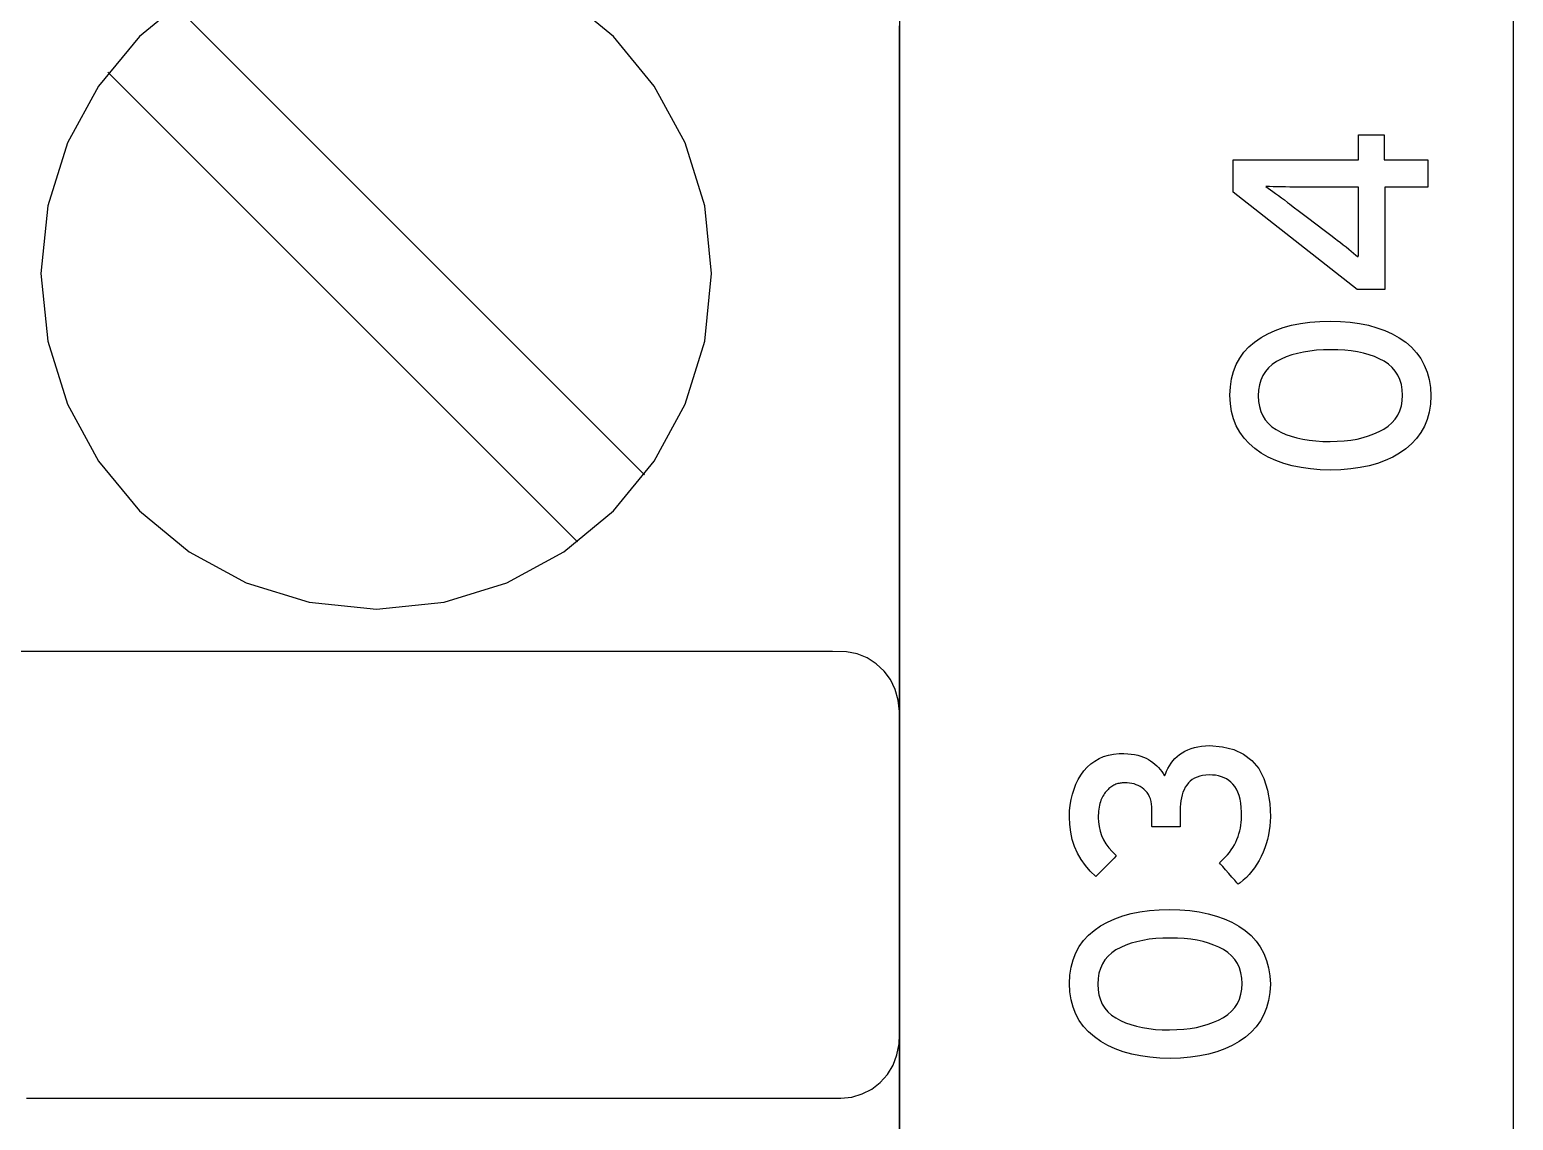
# Model space of a CAD drawing. Extents: x 1 to 47.7, y 0.2 to 35.
# Drawn here: x 35.488 to 36.228, y 3.613 to 4.157 of the extents above; entities that cross this region are included whole.
import ezdxf

# ---------------------------------------------------------------- set-up
doc = ezdxf.new("R2010")
doc.units = 0
doc.header["$MEASUREMENT"] = 0
for name, color, linetype in [('5_1___24__TARGET_LEDS___12', 7, 'CONTINUOUS'), ('6_1__EMPTY_IO_BOARD_POSITI', 7, 'CONTINUOUS'), ('6_2___8__INDEPENDENT_INPUT', 7, 'CONTINUOUS'), ('6_3___8__OPTOISO_INDEPENDE', 7, 'CONTINUOUS'), ('6_4___24__OPTOISO_INDEPEND', 7, 'CONTINUOUS'), ('6_5___8__INDEPENDENT_INPUT', 7, 'CONTINUOUS'), ('6_6___8__INDEPENDENT_INPUT', 7, 'CONTINUOUS'), ('6_7___8__OPTOISO_INDEPENDE', 7, 'CONTINUOUS'), ('6_8___8__OPTOISO_INDEPENDE', 7, 'CONTINUOUS'), ('8_0_____DWG', 7, 'CONTINUOUS')]:
    doc.layers.add(name, color=color, linetype=linetype)

msp = doc.modelspace()

# ---------------------------------------------------------------- linework, layer by layer
at = {"layer": '5_1___24__TARGET_LEDS___12'}
for points in [[(35.56775, 4.17402), (35.54295, 4.1536), (35.52249, 4.12884), (35.50703, 4.10043), (35.49726, 4.06904), (35.49386, 4.03534), (35.49726, 4.00159), (35.50703, 3.97015), (35.52249, 3.94171), (35.54295, 3.91694), (35.56775, 3.8965), (35.59619, 3.88106), (35.6276, 3.87131), (35.66131, 3.86791), (35.69499, 3.87131), (35.72636, 3.88106), (35.75474, 3.8965), (35.77946, 3.91694), (35.79986, 3.94171), (35.81526, 3.97015), (35.82499, 4.00159), (35.82838, 4.03534), (35.82499, 4.06904), (35.81526, 4.10043), (35.79986, 4.12884), (35.77946, 4.1536), (35.75474, 4.17402)], [(35.79496, 3.93491), (35.5607, 4.16918)], [(35.92211, 3.60536), (35.92211, 3.70447), (35.92211, 3.80982), (35.92211, 3.92095), (35.92211, 4.03743), (35.92211, 4.15881)], [(35.76154, 3.90149), (35.52727, 4.13576)], [(35.48669, 3.62395), (35.51642, 3.62395), (35.56819, 3.62395), (35.634, 3.62395), (35.70581, 3.62395), (35.77562, 3.62395), (35.83541, 3.62395), (35.87716, 3.62395), (35.89286, 3.62395), (35.89843, 3.62449), (35.90363, 3.62604), (35.90839, 3.62851), (35.91259, 3.6318), (35.91615, 3.6358), (35.91897, 3.64041), (35.92094, 3.64553), (35.92197, 3.65106), (35.92211, 3.65557), (35.92211, 3.66737), (35.92211, 3.68792), (35.92211, 3.71405), (35.92211, 3.74255), (35.92211, 3.77026), (35.92211, 3.794), (35.92211, 3.81057), (35.92211, 3.8168), (35.92158, 3.8225), (35.92006, 3.82784), (35.91766, 3.83272), (35.91446, 3.83703), (35.91056, 3.84068), (35.90607, 3.84357), (35.90108, 3.84559), (35.89568, 3.84666), (35.88877, 3.84679), (35.85904, 3.84679), (35.80727, 3.84679), (35.74147, 3.84679), (35.66965, 3.84679), (35.59984, 3.84679), (35.54005, 3.84679), (35.4983, 3.84679), (35.4826, 3.84679)]]:
    msp.add_lwpolyline(points, dxfattribs=at)
at = {"layer": '6_1__EMPTY_IO_BOARD_POSITI'}
msp.add_lwpolyline([(35.92218, 4.21512), (35.92218, 4.12794), (35.92218, 4.04299), (35.92218, 3.96043), (35.92218, 3.8804), (35.92218, 3.80306), (35.92218, 3.72856), (35.92218, 3.65706), (35.92218, 3.5887)], dxfattribs=at)
at = {"layer": '6_2___8__INDEPENDENT_INPUT'}
for points in [[(35.56775, 4.17402), (35.54295, 4.1536), (35.52249, 4.12884), (35.50703, 4.10043), (35.49726, 4.06904), (35.49386, 4.03534), (35.49726, 4.00159), (35.50703, 3.97015), (35.52249, 3.94171), (35.54295, 3.91694), (35.56775, 3.8965), (35.59619, 3.88106), (35.6276, 3.87131), (35.66131, 3.86791), (35.69499, 3.87131), (35.72636, 3.88106), (35.75474, 3.8965), (35.77946, 3.91694), (35.79986, 3.94171), (35.81526, 3.97015), (35.82499, 4.00159), (35.82838, 4.03534), (35.82499, 4.06904), (35.81526, 4.10043), (35.79986, 4.12884), (35.77946, 4.1536), (35.75474, 4.17402)], [(35.79496, 3.93491), (35.5607, 4.16918)], [(35.92211, 3.60536), (35.92211, 3.70447), (35.92211, 3.80982), (35.92211, 3.92095), (35.92211, 4.03743), (35.92211, 4.15881)], [(35.76154, 3.90149), (35.52727, 4.13576)], [(35.48669, 3.62395), (35.51642, 3.62395), (35.56819, 3.62395), (35.634, 3.62395), (35.70581, 3.62395), (35.77562, 3.62395), (35.83541, 3.62395), (35.87716, 3.62395), (35.89286, 3.62395), (35.89843, 3.62449), (35.90363, 3.62604), (35.90839, 3.62851), (35.91259, 3.6318), (35.91615, 3.6358), (35.91897, 3.64041), (35.92094, 3.64553), (35.92197, 3.65106), (35.92211, 3.65557), (35.92211, 3.66737), (35.92211, 3.68792), (35.92211, 3.71405), (35.92211, 3.74255), (35.92211, 3.77026), (35.92211, 3.794), (35.92211, 3.81057), (35.92211, 3.8168), (35.92158, 3.8225), (35.92006, 3.82784), (35.91766, 3.83272), (35.91446, 3.83703), (35.91056, 3.84068), (35.90607, 3.84357), (35.90108, 3.84559), (35.89568, 3.84666), (35.88877, 3.84679), (35.85904, 3.84679), (35.80727, 3.84679), (35.74147, 3.84679), (35.66965, 3.84679), (35.59984, 3.84679), (35.54005, 3.84679), (35.4983, 3.84679), (35.4826, 3.84679)]]:
    msp.add_lwpolyline(points, dxfattribs=at)
at = {"layer": '6_3___8__OPTOISO_INDEPENDE'}
for points in [[(35.56775, 4.17402), (35.54295, 4.1536), (35.52249, 4.12884), (35.50703, 4.10043), (35.49726, 4.06904), (35.49386, 4.03534), (35.49726, 4.00159), (35.50703, 3.97015), (35.52249, 3.94171), (35.54295, 3.91694), (35.56775, 3.8965), (35.59619, 3.88106), (35.6276, 3.87131), (35.66131, 3.86791), (35.69499, 3.87131), (35.72636, 3.88106), (35.75474, 3.8965), (35.77946, 3.91694), (35.79986, 3.94171), (35.81526, 3.97015), (35.82499, 4.00159), (35.82838, 4.03534), (35.82499, 4.06904), (35.81526, 4.10043), (35.79986, 4.12884), (35.77946, 4.1536), (35.75474, 4.17402)], [(35.79496, 3.93491), (35.5607, 4.16918)], [(35.92211, 3.60536), (35.92211, 3.70447), (35.92211, 3.80982), (35.92211, 3.92095), (35.92211, 4.03743), (35.92211, 4.15881)], [(35.76154, 3.90149), (35.52727, 4.13576)], [(35.48669, 3.62395), (35.51642, 3.62395), (35.56819, 3.62395), (35.634, 3.62395), (35.70581, 3.62395), (35.77562, 3.62395), (35.83541, 3.62395), (35.87716, 3.62395), (35.89286, 3.62395), (35.89843, 3.62449), (35.90363, 3.62604), (35.90839, 3.62851), (35.91259, 3.6318), (35.91615, 3.6358), (35.91897, 3.64041), (35.92094, 3.64553), (35.92197, 3.65106), (35.92211, 3.65557), (35.92211, 3.66737), (35.92211, 3.68792), (35.92211, 3.71405), (35.92211, 3.74255), (35.92211, 3.77026), (35.92211, 3.794), (35.92211, 3.81057), (35.92211, 3.8168), (35.92158, 3.8225), (35.92006, 3.82784), (35.91766, 3.83272), (35.91446, 3.83703), (35.91056, 3.84068), (35.90607, 3.84357), (35.90108, 3.84559), (35.89568, 3.84666), (35.88877, 3.84679), (35.85904, 3.84679), (35.80727, 3.84679), (35.74147, 3.84679), (35.66965, 3.84679), (35.59984, 3.84679), (35.54005, 3.84679), (35.4983, 3.84679), (35.4826, 3.84679)]]:
    msp.add_lwpolyline(points, dxfattribs=at)
at = {"layer": '6_4___24__OPTOISO_INDEPEND'}
for points in [[(35.56775, 4.17402), (35.54295, 4.1536), (35.52249, 4.12884), (35.50703, 4.10043), (35.49726, 4.06904), (35.49386, 4.03534), (35.49726, 4.00159), (35.50703, 3.97015), (35.52249, 3.94171), (35.54295, 3.91694), (35.56775, 3.8965), (35.59619, 3.88106), (35.6276, 3.87131), (35.66131, 3.86791), (35.69499, 3.87131), (35.72636, 3.88106), (35.75474, 3.8965), (35.77946, 3.91694), (35.79986, 3.94171), (35.81526, 3.97015), (35.82499, 4.00159), (35.82838, 4.03534), (35.82499, 4.06904), (35.81526, 4.10043), (35.79986, 4.12884), (35.77946, 4.1536), (35.75474, 4.17402)], [(35.79496, 3.93491), (35.5607, 4.16918)], [(35.92211, 3.60536), (35.92211, 3.70447), (35.92211, 3.80982), (35.92211, 3.92095), (35.92211, 4.03743), (35.92211, 4.15881)], [(35.76154, 3.90149), (35.52727, 4.13576)], [(35.48669, 3.62395), (35.51642, 3.62395), (35.56819, 3.62395), (35.634, 3.62395), (35.70581, 3.62395), (35.77562, 3.62395), (35.83541, 3.62395), (35.87716, 3.62395), (35.89286, 3.62395), (35.89843, 3.62449), (35.90363, 3.62604), (35.90839, 3.62851), (35.91259, 3.6318), (35.91615, 3.6358), (35.91897, 3.64041), (35.92094, 3.64553), (35.92197, 3.65106), (35.92211, 3.65557), (35.92211, 3.66737), (35.92211, 3.68792), (35.92211, 3.71405), (35.92211, 3.74255), (35.92211, 3.77026), (35.92211, 3.794), (35.92211, 3.81057), (35.92211, 3.8168), (35.92158, 3.8225), (35.92006, 3.82784), (35.91766, 3.83272), (35.91446, 3.83703), (35.91056, 3.84068), (35.90607, 3.84357), (35.90108, 3.84559), (35.89568, 3.84666), (35.88877, 3.84679), (35.85904, 3.84679), (35.80727, 3.84679), (35.74147, 3.84679), (35.66965, 3.84679), (35.59984, 3.84679), (35.54005, 3.84679), (35.4983, 3.84679), (35.4826, 3.84679)]]:
    msp.add_lwpolyline(points, dxfattribs=at)
at = {"layer": '6_5___8__INDEPENDENT_INPUT'}
for points in [[(35.56775, 4.17402), (35.54295, 4.1536), (35.52249, 4.12884), (35.50703, 4.10043), (35.49726, 4.06904), (35.49386, 4.03534), (35.49726, 4.00159), (35.50703, 3.97015), (35.52249, 3.94171), (35.54295, 3.91694), (35.56775, 3.8965), (35.59619, 3.88106), (35.6276, 3.87131), (35.66131, 3.86791), (35.69499, 3.87131), (35.72636, 3.88106), (35.75474, 3.8965), (35.77946, 3.91694), (35.79986, 3.94171), (35.81526, 3.97015), (35.82499, 4.00159), (35.82838, 4.03534), (35.82499, 4.06904), (35.81526, 4.10043), (35.79986, 4.12884), (35.77946, 4.1536), (35.75474, 4.17402)], [(35.79496, 3.93491), (35.5607, 4.16918)], [(35.92211, 3.60536), (35.92211, 3.70447), (35.92211, 3.80982), (35.92211, 3.92095), (35.92211, 4.03743), (35.92211, 4.15881)], [(35.76154, 3.90149), (35.52727, 4.13576)], [(35.48669, 3.62395), (35.51642, 3.62395), (35.56819, 3.62395), (35.634, 3.62395), (35.70581, 3.62395), (35.77562, 3.62395), (35.83541, 3.62395), (35.87716, 3.62395), (35.89286, 3.62395), (35.89843, 3.62449), (35.90363, 3.62604), (35.90839, 3.62851), (35.91259, 3.6318), (35.91615, 3.6358), (35.91897, 3.64041), (35.92094, 3.64553), (35.92197, 3.65106), (35.92211, 3.65557), (35.92211, 3.66737), (35.92211, 3.68792), (35.92211, 3.71405), (35.92211, 3.74255), (35.92211, 3.77026), (35.92211, 3.794), (35.92211, 3.81057), (35.92211, 3.8168), (35.92158, 3.8225), (35.92006, 3.82784), (35.91766, 3.83272), (35.91446, 3.83703), (35.91056, 3.84068), (35.90607, 3.84357), (35.90108, 3.84559), (35.89568, 3.84666), (35.88877, 3.84679), (35.85904, 3.84679), (35.80727, 3.84679), (35.74147, 3.84679), (35.66965, 3.84679), (35.59984, 3.84679), (35.54005, 3.84679), (35.4983, 3.84679), (35.4826, 3.84679)]]:
    msp.add_lwpolyline(points, dxfattribs=at)
at = {"layer": '6_6___8__INDEPENDENT_INPUT'}
for points in [[(35.56775, 4.17402), (35.54295, 4.1536), (35.52249, 4.12884), (35.50703, 4.10043), (35.49726, 4.06904), (35.49386, 4.03534), (35.49726, 4.00159), (35.50703, 3.97015), (35.52249, 3.94171), (35.54295, 3.91694), (35.56775, 3.8965), (35.59619, 3.88106), (35.6276, 3.87131), (35.66131, 3.86791), (35.69499, 3.87131), (35.72636, 3.88106), (35.75474, 3.8965), (35.77946, 3.91694), (35.79986, 3.94171), (35.81526, 3.97015), (35.82499, 4.00159), (35.82838, 4.03534), (35.82499, 4.06904), (35.81526, 4.10043), (35.79986, 4.12884), (35.77946, 4.1536), (35.75474, 4.17402)], [(35.79496, 3.93491), (35.5607, 4.16918)], [(35.92211, 3.60536), (35.92211, 3.70447), (35.92211, 3.80982), (35.92211, 3.92095), (35.92211, 4.03743), (35.92211, 4.15881)], [(35.76154, 3.90149), (35.52727, 4.13576)], [(35.48669, 3.62395), (35.51642, 3.62395), (35.56819, 3.62395), (35.634, 3.62395), (35.70581, 3.62395), (35.77562, 3.62395), (35.83541, 3.62395), (35.87716, 3.62395), (35.89286, 3.62395), (35.89843, 3.62449), (35.90363, 3.62604), (35.90839, 3.62851), (35.91259, 3.6318), (35.91615, 3.6358), (35.91897, 3.64041), (35.92094, 3.64553), (35.92197, 3.65106), (35.92211, 3.65557), (35.92211, 3.66737), (35.92211, 3.68792), (35.92211, 3.71405), (35.92211, 3.74255), (35.92211, 3.77026), (35.92211, 3.794), (35.92211, 3.81057), (35.92211, 3.8168), (35.92158, 3.8225), (35.92006, 3.82784), (35.91766, 3.83272), (35.91446, 3.83703), (35.91056, 3.84068), (35.90607, 3.84357), (35.90108, 3.84559), (35.89568, 3.84666), (35.88877, 3.84679), (35.85904, 3.84679), (35.80727, 3.84679), (35.74147, 3.84679), (35.66965, 3.84679), (35.59984, 3.84679), (35.54005, 3.84679), (35.4983, 3.84679), (35.4826, 3.84679)]]:
    msp.add_lwpolyline(points, dxfattribs=at)
at = {"layer": '6_7___8__OPTOISO_INDEPENDE'}
for points in [[(35.56775, 4.17402), (35.54295, 4.1536), (35.52249, 4.12884), (35.50703, 4.10043), (35.49726, 4.06904), (35.49386, 4.03534), (35.49726, 4.00159), (35.50703, 3.97015), (35.52249, 3.94171), (35.54295, 3.91694), (35.56775, 3.8965), (35.59619, 3.88106), (35.6276, 3.87131), (35.66131, 3.86791), (35.69499, 3.87131), (35.72636, 3.88106), (35.75474, 3.8965), (35.77946, 3.91694), (35.79986, 3.94171), (35.81526, 3.97015), (35.82499, 4.00159), (35.82838, 4.03534), (35.82499, 4.06904), (35.81526, 4.10043), (35.79986, 4.12884), (35.77946, 4.1536), (35.75474, 4.17402)], [(35.79496, 3.93491), (35.5607, 4.16918)], [(35.92211, 3.60536), (35.92211, 3.70447), (35.92211, 3.80982), (35.92211, 3.92095), (35.92211, 4.03743), (35.92211, 4.15881)], [(35.76154, 3.90149), (35.52727, 4.13576)], [(35.48669, 3.62395), (35.51642, 3.62395), (35.56819, 3.62395), (35.634, 3.62395), (35.70581, 3.62395), (35.77562, 3.62395), (35.83541, 3.62395), (35.87716, 3.62395), (35.89286, 3.62395), (35.89843, 3.62449), (35.90363, 3.62604), (35.90839, 3.62851), (35.91259, 3.6318), (35.91615, 3.6358), (35.91897, 3.64041), (35.92094, 3.64553), (35.92197, 3.65106), (35.92211, 3.65557), (35.92211, 3.66737), (35.92211, 3.68792), (35.92211, 3.71405), (35.92211, 3.74255), (35.92211, 3.77026), (35.92211, 3.794), (35.92211, 3.81057), (35.92211, 3.8168), (35.92158, 3.8225), (35.92006, 3.82784), (35.91766, 3.83272), (35.91446, 3.83703), (35.91056, 3.84068), (35.90607, 3.84357), (35.90108, 3.84559), (35.89568, 3.84666), (35.88877, 3.84679), (35.85904, 3.84679), (35.80727, 3.84679), (35.74147, 3.84679), (35.66965, 3.84679), (35.59984, 3.84679), (35.54005, 3.84679), (35.4983, 3.84679), (35.4826, 3.84679)]]:
    msp.add_lwpolyline(points, dxfattribs=at)
at = {"layer": '6_8___8__OPTOISO_INDEPENDE'}
for points in [[(35.56775, 4.17402), (35.54295, 4.1536), (35.52249, 4.12884), (35.50703, 4.10043), (35.49726, 4.06904), (35.49386, 4.03534), (35.49726, 4.00159), (35.50703, 3.97015), (35.52249, 3.94171), (35.54295, 3.91694), (35.56775, 3.8965), (35.59619, 3.88106), (35.6276, 3.87131), (35.66131, 3.86791), (35.69499, 3.87131), (35.72636, 3.88106), (35.75474, 3.8965), (35.77946, 3.91694), (35.79986, 3.94171), (35.81526, 3.97015), (35.82499, 4.00159), (35.82838, 4.03534), (35.82499, 4.06904), (35.81526, 4.10043), (35.79986, 4.12884), (35.77946, 4.1536), (35.75474, 4.17402)], [(35.79496, 3.93491), (35.5607, 4.16918)], [(35.92211, 3.60536), (35.92211, 3.70447), (35.92211, 3.80982), (35.92211, 3.92095), (35.92211, 4.03743), (35.92211, 4.15881)], [(35.76154, 3.90149), (35.52727, 4.13576)], [(35.48669, 3.62395), (35.51642, 3.62395), (35.56819, 3.62395), (35.634, 3.62395), (35.70581, 3.62395), (35.77562, 3.62395), (35.83541, 3.62395), (35.87716, 3.62395), (35.89286, 3.62395), (35.89843, 3.62449), (35.90363, 3.62604), (35.90839, 3.62851), (35.91259, 3.6318), (35.91615, 3.6358), (35.91897, 3.64041), (35.92094, 3.64553), (35.92197, 3.65106), (35.92211, 3.65557), (35.92211, 3.66737), (35.92211, 3.68792), (35.92211, 3.71405), (35.92211, 3.74255), (35.92211, 3.77026), (35.92211, 3.794), (35.92211, 3.81057), (35.92211, 3.8168), (35.92158, 3.8225), (35.92006, 3.82784), (35.91766, 3.83272), (35.91446, 3.83703), (35.91056, 3.84068), (35.90607, 3.84357), (35.90108, 3.84559), (35.89568, 3.84666), (35.88877, 3.84679), (35.85904, 3.84679), (35.80727, 3.84679), (35.74147, 3.84679), (35.66965, 3.84679), (35.59984, 3.84679), (35.54005, 3.84679), (35.4983, 3.84679), (35.4826, 3.84679)]]:
    msp.add_lwpolyline(points, dxfattribs=at)
at = {"layer": '8_0_____DWG'}
for points in [[(36.22843, 4.21134), (36.22843, 4.15044), (36.22843, 4.09048), (36.22843, 4.03147), (36.22843, 3.97343), (36.22843, 3.91636), (36.22843, 3.86029), (36.22843, 3.80521), (36.22843, 3.75115), (36.22843, 3.69811), (36.22843, 3.64611), (36.22843, 3.59516)], [(36.16393, 4.09205), (36.18576, 4.09205), (36.18576, 4.07836), (36.1644, 4.07836), (36.1644, 4.02738), (36.1505, 4.02738), (36.08858, 4.0759), (36.08858, 4.09205), (36.15111, 4.09205), (36.15111, 4.10452), (36.16393, 4.10452), (36.16393, 4.09205)]]:
    msp.add_lwpolyline(points, dxfattribs=at)
for points in [[(36.10494, 4.07875), (36.10607, 4.07796), (36.10726, 4.07711), (36.10852, 4.0762), (36.10984, 4.07524), (36.11123, 4.07422), (36.11269, 4.07314), (36.1142, 4.07201), (36.11578, 4.07081), (36.1168, 4.07005), (36.11866, 4.06863), (36.1218, 4.06625), (36.12572, 4.06328), (36.12995, 4.06008), (36.134, 4.057), (36.13741, 4.05442), (36.13969, 4.05269), (36.1406, 4.052), (36.14213, 4.05083), (36.14358, 4.04969), (36.14497, 4.04859), (36.1463, 4.04752), (36.14756, 4.04648), (36.14876, 4.04547), (36.14989, 4.0445), (36.15095, 4.04356), (36.15124, 4.0444), (36.15124, 4.04601), (36.15123, 4.04768), (36.15122, 4.04941), (36.1512, 4.05121), (36.15118, 4.05307), (36.15116, 4.055), (36.15113, 4.057), (36.15111, 4.05853), (36.15111, 4.05971), (36.15111, 4.06205), (36.15111, 4.06517), (36.15111, 4.06866), (36.15111, 4.07212), (36.15111, 4.07515), (36.15111, 4.07736), (36.15111, 4.07834), (36.15029, 4.07836), (36.14758, 4.07836), (36.14354, 4.07836), (36.13872, 4.07836), (36.1337, 4.07836), (36.12905, 4.07836), (36.12533, 4.07836), (36.12311, 4.07836), (36.12169, 4.07837), (36.1193, 4.07841), (36.11699, 4.07845), (36.11477, 4.07849), (36.11264, 4.07854), (36.11059, 4.07859), (36.10862, 4.07864), (36.10674, 4.07869)], [(36.137, 4.01156), (36.14215, 4.01143), (36.14706, 4.01104), (36.15173, 4.01039), (36.15616, 4.00947), (36.16035, 4.0083), (36.1643, 4.00687), (36.16802, 4.00518), (36.1715, 4.00323), (36.17473, 4.00101), (36.17761, 3.99854), (36.18012, 3.99582), (36.18225, 3.99285), (36.18401, 3.98963), (36.1854, 3.98617), (36.18642, 3.98246), (36.18706, 3.9785), (36.18732, 3.9743), (36.18706, 3.97014), (36.18642, 3.96622), (36.18542, 3.96254), (36.18404, 3.95911), (36.1823, 3.95593), (36.18019, 3.95299), (36.1777, 3.95029), (36.17485, 3.94783), (36.17167, 3.94562), (36.16824, 3.94367), (36.16457, 3.94198), (36.16065, 3.94055), (36.15647, 3.93938), (36.15205, 3.93847), (36.14737, 3.93782), (36.14245, 3.93743), (36.13727, 3.9373), (36.13211, 3.93743), (36.12719, 3.93783), (36.12251, 3.93849), (36.11807, 3.93941), (36.11387, 3.9406), (36.10991, 3.94205), (36.10619, 3.94377), (36.10271, 3.94574), (36.09947, 3.94798), (36.09658, 3.95046), (36.09408, 3.95319), (36.09195, 3.95615), (36.0902, 3.95935), (36.08884, 3.96279), (36.08785, 3.96647), (36.08725, 3.97039), (36.08702, 3.97456), (36.08727, 3.97876), (36.08789, 3.98271), (36.08888, 3.98641), (36.09023, 3.98986), (36.09196, 3.99306), (36.09406, 3.99601), (36.09653, 3.99871), (36.09937, 4.00115), (36.10255, 4.00334), (36.10599, 4.00526), (36.10968, 4.00693), (36.11361, 4.00835), (36.1178, 4.0095), (36.12222, 4.0104), (36.1269, 4.01104), (36.13183, 4.01143)], [(36.13727, 3.99731), (36.13366, 3.99724), (36.13019, 3.99702), (36.12688, 3.99666), (36.12372, 3.99615), (36.12071, 3.9955), (36.11785, 3.99469), (36.11515, 3.99375), (36.1126, 3.99265), (36.11023, 3.99139), (36.10812, 3.98993), (36.10629, 3.98828), (36.10474, 3.98643), (36.10346, 3.98439), (36.10246, 3.98216), (36.10174, 3.97973), (36.1013, 3.97711), (36.10113, 3.9743), (36.10129, 3.97153), (36.10173, 3.96895), (36.10245, 3.96656), (36.10343, 3.96436), (36.10469, 3.96234), (36.10622, 3.96052), (36.10803, 3.95889), (36.11011, 3.95745), (36.11244, 3.95618), (36.11493, 3.95506), (36.1176, 3.9541), (36.12042, 3.95329), (36.12341, 3.95263), (36.12657, 3.95213), (36.12988, 3.95178), (36.13336, 3.95158), (36.137, 3.95154), (36.1406, 3.95161), (36.14405, 3.95184), (36.14733, 3.95222), (36.15046, 3.95276), (36.15344, 3.95344), (36.15626, 3.95428), (36.15892, 3.95528), (36.16143, 3.95643), (36.16382, 3.95772), (36.16599, 3.95917), (36.16788, 3.96081), (36.16949, 3.96264), (36.17081, 3.96465), (36.17184, 3.96685), (36.17259, 3.96923), (36.17305, 3.9718), (36.17322, 3.97456), (36.17305, 3.97737), (36.17259, 3.97998), (36.17186, 3.9824), (36.17084, 3.98462), (36.16954, 3.98665), (36.16796, 3.98848), (36.16609, 3.99011), (36.16394, 3.99154), (36.16158, 3.99277), (36.1591, 3.99384), (36.15647, 3.99476), (36.15367, 3.99554), (36.15071, 3.99618), (36.14759, 3.99668), (36.14431, 3.99703), (36.14087, 3.99724)], [(36.07685, 3.79982), (36.08329, 3.79926), (36.08897, 3.79783), (36.09388, 3.79553), (36.09803, 3.79236), (36.10141, 3.78832), (36.10402, 3.7834), (36.10587, 3.77761), (36.10695, 3.77095), (36.10727, 3.76421), (36.10716, 3.76193), (36.10695, 3.75967), (36.10664, 3.75743), (36.10623, 3.75523), (36.10572, 3.75304), (36.10511, 3.75089), (36.1044, 3.74875), (36.10359, 3.74665), (36.10267, 3.74456), (36.10164, 3.74255), (36.10052, 3.74065), (36.09933, 3.73884), (36.09805, 3.73713), (36.09669, 3.73553), (36.09525, 3.73403), (36.09372, 3.73263), (36.09211, 3.73133), (36.0911, 3.7307), (36.0905, 3.73138), (36.08942, 3.73262), (36.08802, 3.73423), (36.08645, 3.73602), (36.08489, 3.73782), (36.08348, 3.73943), (36.0824, 3.74066), (36.08181, 3.74134), (36.08245, 3.74201), (36.08364, 3.74309), (36.08475, 3.74421), (36.08579, 3.74536), (36.08676, 3.74655), (36.08766, 3.74778), (36.08849, 3.74904), (36.08925, 3.75034), (36.08993, 3.75167), (36.09055, 3.75306), (36.09109, 3.75446), (36.09156, 3.75586), (36.09196, 3.75727), (36.09229, 3.75868), (36.09255, 3.76009), (36.09273, 3.76151), (36.09285, 3.76293), (36.09289, 3.76435), (36.09286, 3.76668), (36.09271, 3.76901), (36.09245, 3.77117), (36.09208, 3.77316), (36.09159, 3.77498), (36.091, 3.77664), (36.0903, 3.77812), (36.08948, 3.77945), (36.08856, 3.7806), (36.08757, 3.78158), (36.08651, 3.78244), (36.08535, 3.78319), (36.08411, 3.78381), (36.08278, 3.78432), (36.08137, 3.78472), (36.07987, 3.78499), (36.07828, 3.78515), (36.07661, 3.78519), (36.07497, 3.78509), (36.07343, 3.78487), (36.07199, 3.78454), (36.07065, 3.7841), (36.06942, 3.78354), (36.06828, 3.78286), (36.06724, 3.78208), (36.06631, 3.78118), (36.06548, 3.78015), (36.06477, 3.77903), (36.06415, 3.77782), (36.06361, 3.77655), (36.06316, 3.7752), (36.0628, 3.77378), (36.06253, 3.77228), (36.06235, 3.77071), (36.06226, 3.76907), (36.06224, 3.76803), (36.06224, 3.76748), (36.06224, 3.76647), (36.06224, 3.76516), (36.06224, 3.76369), (36.06224, 3.76223), (36.06224, 3.76091), (36.06224, 3.7599), (36.06224, 3.75935), (36.06207, 3.75929), (36.06107, 3.75929), (36.05937, 3.75929), (36.05721, 3.75929), (36.05485, 3.75929), (36.05252, 3.75929), (36.05047, 3.75929), (36.04894, 3.75929), (36.04818, 3.75929), (36.04814, 3.75945), (36.04814, 3.76014), (36.04814, 3.76124), (36.04814, 3.7626), (36.04814, 3.76406), (36.04814, 3.76548), (36.04814, 3.7667), (36.04814, 3.76759), (36.04814, 3.76798), (36.0481, 3.76925), (36.04796, 3.77065), (36.04772, 3.77197), (36.04738, 3.77319), (36.04693, 3.77434), (36.04638, 3.77539), (36.04573, 3.77636), (36.04498, 3.77725), (36.04412, 3.77805), (36.04324, 3.77874), (36.04231, 3.77934), (36.04134, 3.77987), (36.04032, 3.78031), (36.03927, 3.78067), (36.03817, 3.78094), (36.03702, 3.78114), (36.03583, 3.78125), (36.03471, 3.78128), (36.03423, 3.78127), (36.03374, 3.78124), (36.03324, 3.78119), (36.03274, 3.78113), (36.03223, 3.78105), (36.03172, 3.78096), (36.03119, 3.78085), (36.03066, 3.78072), (36.03012, 3.78055), (36.02959, 3.78032), (36.02907, 3.78006), (36.02857, 3.77978), (36.02808, 3.77946), (36.02759, 3.77912), (36.02713, 3.77874), (36.02667, 3.77834), (36.02622, 3.77791), (36.02577, 3.77746), (36.02532, 3.77697), (36.02488, 3.77644), (36.02447, 3.77588), (36.02407, 3.77529), (36.0237, 3.77467), (36.02334, 3.77401), (36.02301, 3.77332), (36.0227, 3.77259), (36.02242, 3.77181), (36.02217, 3.77097), (36.02196, 3.77009), (36.02178, 3.76916), (36.02163, 3.76819), (36.02152, 3.76718), (36.02143, 3.76612), (36.02137, 3.76501), (36.02135, 3.76386), (36.02143, 3.76178), (36.02173, 3.75942), (36.02225, 3.75713), (36.023, 3.75493), (36.02398, 3.75281), (36.02518, 3.75077), (36.0266, 3.74882), (36.02825, 3.74694), (36.03012, 3.74515), (36.03014, 3.74463), (36.02924, 3.74371), (36.02789, 3.74234), (36.02626, 3.74068), (36.02452, 3.73891), (36.02287, 3.73723), (36.02146, 3.7358), (36.02049, 3.73481), (36.02013, 3.73444), (36.01735, 3.73716), (36.01491, 3.74003), (36.01279, 3.74304), (36.011, 3.74621), (36.00954, 3.74953), (36.0084, 3.753), (36.0076, 3.75662), (36.00712, 3.76039), (36.00697, 3.76418), (36.00708, 3.7672), (36.00737, 3.77011), (36.00783, 3.7729), (36.00846, 3.77557), (36.00926, 3.77812), (36.01024, 3.78056), (36.01138, 3.78289), (36.0127, 3.78509), (36.0142, 3.78717), (36.01587, 3.78905), (36.01768, 3.7907), (36.01965, 3.79213), (36.02177, 3.79333), (36.02404, 3.7943), (36.02646, 3.79504), (36.02903, 3.79556), (36.03174, 3.79585), (36.03419, 3.79589), (36.03605, 3.79577), (36.03781, 3.79559), (36.03947, 3.79533), (36.04104, 3.79499), (36.04252, 3.79459), (36.0439, 3.79411), (36.04519, 3.79356), (36.04638, 3.79293), (36.04749, 3.79222), (36.04855, 3.79145), (36.04956, 3.79064), (36.05051, 3.78978), (36.0514, 3.78887), (36.05224, 3.78792), (36.05302, 3.78692), (36.05375, 3.78588), (36.05442, 3.7848), (36.05493, 3.78557), (36.05546, 3.78704), (36.05609, 3.78844), (36.05682, 3.78977), (36.05765, 3.79102), (36.05858, 3.79221), (36.0596, 3.79333), (36.06073, 3.79438), (36.06195, 3.79536), (36.06324, 3.79626), (36.06462, 3.79707), (36.06609, 3.79778), (36.06766, 3.79838), (36.06931, 3.79887), (36.07106, 3.79927), (36.0729, 3.79955), (36.07483, 3.79974)], [(36.05695, 3.71806), (36.0621, 3.71793), (36.06701, 3.71754), (36.07168, 3.71689), (36.07611, 3.71598), (36.0803, 3.71481), (36.08425, 3.71337), (36.08797, 3.71168), (36.09145, 3.70973), (36.09468, 3.70752), (36.09756, 3.70504), (36.10007, 3.70232), (36.1022, 3.69936), (36.10396, 3.69614), (36.10535, 3.69268), (36.10636, 3.68897), (36.107, 3.68501), (36.10727, 3.6808), (36.10701, 3.67664), (36.10637, 3.67273), (36.10537, 3.66906), (36.10399, 3.66563), (36.10225, 3.66244), (36.10013, 3.6595), (36.09765, 3.6568), (36.0948, 3.65435), (36.09162, 3.65214), (36.08819, 3.65019), (36.08452, 3.6485), (36.08059, 3.64706), (36.07642, 3.64589), (36.072, 3.64498), (36.06732, 3.64433), (36.0624, 3.64394), (36.05722, 3.64381), (36.05206, 3.64394), (36.04714, 3.64434), (36.04246, 3.645), (36.03802, 3.64592), (36.03382, 3.64711), (36.02986, 3.64856), (36.02614, 3.65027), (36.02266, 3.65225), (36.01942, 3.65449), (36.01653, 3.65697), (36.01403, 3.65969), (36.0119, 3.66266), (36.01015, 3.66586), (36.00879, 3.6693), (36.0078, 3.67298), (36.0072, 3.67691), (36.00697, 3.68107), (36.00722, 3.68527), (36.00784, 3.68922), (36.00883, 3.69292), (36.01018, 3.69637), (36.01191, 3.69957), (36.01401, 3.70252), (36.01648, 3.70522), (36.01932, 3.70766), (36.0225, 3.70985), (36.02594, 3.71177), (36.02963, 3.71344), (36.03356, 3.71485), (36.03774, 3.71601), (36.04217, 3.7169), (36.04685, 3.71754), (36.05178, 3.71793)], [(36.05722, 3.70383), (36.0536, 3.70376), (36.05014, 3.70354), (36.04683, 3.70318), (36.04367, 3.70267), (36.04066, 3.70201), (36.0378, 3.70121), (36.0351, 3.70026), (36.03255, 3.69917), (36.03017, 3.69791), (36.02807, 3.69645), (36.02624, 3.69479), (36.02468, 3.69294), (36.02341, 3.6909), (36.02241, 3.68866), (36.02169, 3.68624), (36.02124, 3.68361), (36.02108, 3.6808), (36.02124, 3.67803), (36.02168, 3.67545), (36.02239, 3.67306), (36.02338, 3.67086), (36.02464, 3.66885), (36.02617, 3.66703), (36.02798, 3.6654), (36.03005, 3.66395), (36.03238, 3.66269), (36.03488, 3.66157), (36.03755, 3.66061), (36.04037, 3.6598), (36.04336, 3.65914), (36.04651, 3.65863), (36.04983, 3.65828), (36.05331, 3.65808), (36.05695, 3.65804), (36.06055, 3.65812), (36.06399, 3.65835), (36.06728, 3.65873), (36.07041, 3.65926), (36.07339, 3.65995), (36.07621, 3.66079), (36.07887, 3.66179), (36.08138, 3.66293), (36.08377, 3.66422), (36.08594, 3.66568), (36.08783, 3.66732), (36.08944, 3.66915), (36.09076, 3.67116), (36.09179, 3.67336), (36.09254, 3.67575), (36.09299, 3.67832), (36.09317, 3.68107), (36.093, 3.68388), (36.09254, 3.6865), (36.09181, 3.68892), (36.09079, 3.69114), (36.08949, 3.69316), (36.08791, 3.69499), (36.08604, 3.69662), (36.08389, 3.69806), (36.08153, 3.69929), (36.07905, 3.70035), (36.07641, 3.70128), (36.07362, 3.70206), (36.07066, 3.70269), (36.06754, 3.70319), (36.06426, 3.70355), (36.06082, 3.70376)]]:
    msp.add_lwpolyline(points, close=True, dxfattribs=at)

doc.saveas('drawing.dxf')
